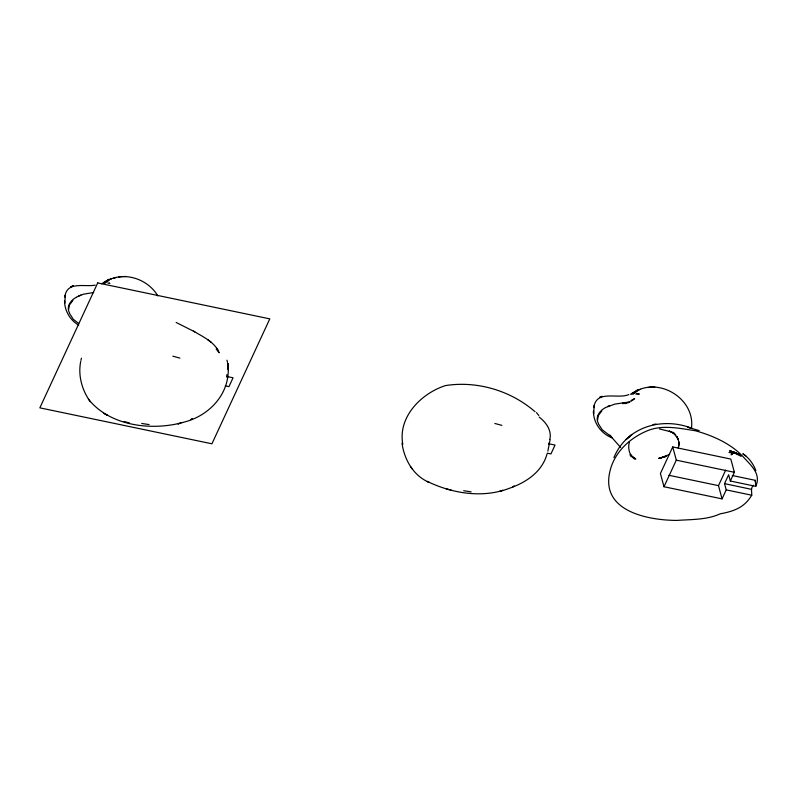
<?xml version="1.0" encoding="UTF-8"?>
<svg xmlns="http://www.w3.org/2000/svg" width="797" height="797" viewBox="0 0 797 797"><rect width="100%" height="100%" fill="white"/><g stroke="black" fill="none" stroke-linecap="round" stroke-linejoin="round"><path stroke-width="1.2" d="M724.533 483.61L728.637 474.763L730.331 481.019L755.745 486.329C761.703 473.627 750.176 464.771 742.973 456.561C730.66 443.501 712.608 435.551 695.442 430.778C680.06 428.417 663.064 424.572 648.061 430.48C629.73 437.832 613.71 452.706 609.635 472.641C601.267 511.694 648.628 520.292 676.862 520.421C691.368 519.355 706.66 520.003 720.089 513.876C728.159 512.322 736.548 510.289 743.143 505.139C746.689 502.489 749.429 498.952 751.76 495.216C751.88 491.699 750.395 488.063 753.514 485.204M691.517 427.351C694.705 400.253 662.526 378.824 638.317 390.072L640.429 389.295M549.8 439.506C552.042 430.42 546.015 422.32 539.171 417.09M550.089 439.805L547.878 451.092M80.716 361.459C77.867 375.526 82.031 390.251 90.29 401.768M629.391 441.857C628.096 446.758 628.544 452.278 631.782 456.342L630.238 454.37L634.522 458.982L630.128 455.167M678.566 446.579L679.502 442.136M80.945 360.383L81.404 358.222M678.227 448.163L679.044 444.327L678.436 440.293L676.743 436.238L678.267 439.237L673.106 432.323L675.667 434.953L672.778 432.691M755.088 481.328L755.337 480.332L732.274 475.52M226.677 377.091L226.836 374.68M548.665 444.367L548.824 443.102M547.021 454.031C542.05 471.963 526.09 482.474 509.512 488.252C482.783 498.533 452.457 493.572 427.222 481.408L429.115 482.354C413.364 475.829 404.189 459.361 401.997 443.102M613.909 457.647C626.711 426.425 662.516 416.602 692.324 428.467L687.592 427.202L699.178 430.619M730.331 481.019L734.376 472.292L730.799 459.062L672.738 446.928L660.424 473.508L664.001 486.738L722.062 498.872L726.226 489.886L724.533 483.62L751.392 489.338M664.001 486.738L676.304 460.158L672.738 446.928M722.062 498.872L718.495 485.642L725.678 470.14M107.655 281.301L109.388 279.747L108.203 280.126M72.896 300.479L69.419 305.012L68.602 309.744M601.815 410.973L598.338 415.506L597.521 420.238M107.655 281.301L104.945 283.284M631.473 400.891L634.611 398.62L631.065 400.732M101.647 283.782L108.96 279.319L103.142 283.583M630.557 394.276L637.879 389.813L632.061 394.077M103.959 282.586L104.507 282.218M633.037 392.971L631.852 393.778M633.316 394.136L638.297 390.241L636.504 390.909M76.203 297.321C70.893 300.1 66.221 306.327 69.219 312.414M605.122 407.815C599.802 410.594 595.13 416.821 598.129 422.918M633.416 392.712L635.478 391.457M734.595 451.909L731.048 454.868L733.399 453.154L731.467 453.772L736.528 452.686M107.147 280.614L105.264 281.7M631.214 400.712L632.788 399.855M76.562 297.092L83.286 294.223L93.697 292.509M605.471 407.586L614.706 404.129L629.361 401.937M88.437 399.158C110.076 426.425 152.566 431.217 184.246 422.071C208.934 415.795 229.466 394.455 228.221 367.786M191.529 419.212L192.386 418.794L190.842 419.551M513.527 486.489L514.374 486.06L512.84 486.828M629.132 402.226L630.198 401.698M669.619 454.41L659.149 458.434L665.864 456.392L658.681 458.424L666.521 456.233M78.704 325.146C70.076 320.245 64.457 310.581 64.557 300.658L64.667 303.418L65.354 295.079L64.856 297.082C66.549 280.793 84.412 287.209 95.182 285.137M612.285 437.922C601.337 433.887 593.257 422.938 593.466 411.152L593.586 413.912L594.273 405.583L593.775 407.576C596.286 389.105 617.795 399.596 628.853 394.535M73.324 285.764L70.634 286.98L72.796 286.013M602.243 396.268L599.543 397.474L601.705 396.507M78.644 295.976L80.895 295.02M607.563 406.48L609.815 405.514M111.52 278.801L109.408 279.578C126.773 271.857 148.272 279.737 157.826 295.896M625.466 403.631L626.611 403.282M627.647 402.744L628.694 402.465L622.507 403.222M113.582 278.183L116.272 277.525M652.972 424.602L656.061 424.004M118.813 277.047L121.851 276.619M647.722 387.541L650.76 387.113M635.847 394.057L639.324 394.037L636.743 393.479M622.577 403.621L624.489 403.431M109.468 283.244C108.591 283.353 111.819 283.682 107.824 282.975M122.399 276.589L125.896 276.479M651.318 387.083L654.815 386.983M734.993 452.816L739.596 454.34L734.993 452.816L728.996 452.447L735.272 452.835L740.413 455.017L729.932 450.893L735.272 452.835M149.119 424.582L141.697 423.456M471.117 491.849L463.685 490.723M659.438 428.955L670.815 431.745L669.181 431.047L674.142 433.588L671.811 431.944M676.304 460.158L734.376 472.292M226.956 376.523L233.053 377.788L228.948 386.655L225.292 385.887M548.954 443.79L555.041 445.065L550.936 453.921L547.29 453.154M668.892 475.281L718.495 485.642M726.226 489.886L751.76 495.216M494.837 423.466L501.901 425.369M172.839 356.199L179.913 358.102M446.131 488.79L451.371 490.195M124.133 421.523L129.383 422.928M734.306 452.467L729.863 450.713L741.19 456.372M176.167 322.476L194.876 331.891M103.461 413.245L107.117 415.088L105.234 414.141M193.422 331.064C202.876 336.842 214.692 341.823 219.195 352.762L216.196 349.046M630.995 455.914L635.817 459.042L631.075 455.814M78.654 323.492L73.284 319.278L69.379 313.181M745.862 455.914L742.834 453.782C748.931 457.717 753.404 463.934 755.885 470.698M211.105 342.212L207.838 339.791M620.694 447.535L609.755 435.132L611.14 436.607L602.203 429.772L598.298 423.675M535.036 411.72C510.887 390.66 477.184 380.597 445.413 385.589C421.035 393.499 397.743 417.06 402.814 444.347M536.471 412.627L538.812 415.516M410.425 466.424L412.278 469.034M216.814 348.249L218.368 350.929M226.966 360.194L227.494 362.296M755.337 480.332L755.745 486.329M227.753 363.352L228.331 369.748L227.753 363.352L228.032 365.654M97.712 282.925L39.85 407.845L211.932 443.799L269.794 318.87L97.712 282.925M631.632 434.823L626.043 439.516L631.632 434.823M180.74 423.097L178.13 423.835L180.74 423.097M502.738 490.364L500.127 491.101L502.738 490.364"/></g></svg>
